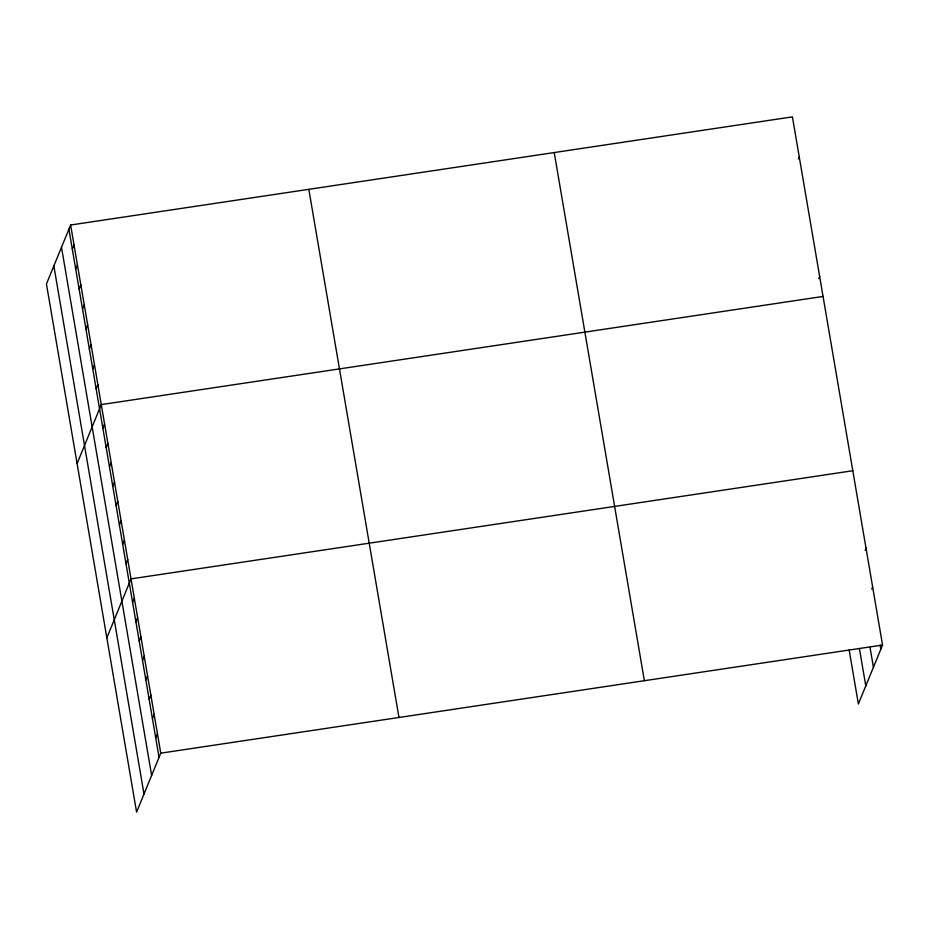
<?xml version="1.0" encoding="UTF-8"?>
<svg xmlns="http://www.w3.org/2000/svg" width="929" height="929" viewBox="0 0 929 929"><rect width="100%" height="100%" fill="white"/><g stroke="black" fill="none" stroke-linecap="round" stroke-linejoin="round"><path stroke-width="1.39" d="M70.627 225.015L46.45 283.972L136.586 812.132L160.763 753.164L70.627 225.015L792.414 116.868L882.55 645.028L858.373 703.985L849.164 650.045M72.311 249.169L74.041 244.966M75.713 269.12L77.444 264.916M79.128 289.082L80.846 284.866M82.53 309.032L84.249 304.828M85.932 328.982L87.663 324.778M89.335 348.932L91.065 344.729M92.737 368.883L94.468 364.679M96.151 388.845L97.87 384.629M77.095 463.548L101.273 404.591L823.059 296.444M102.864 428.153L104.582 423.949M106.161 447.523L107.892 443.319M109.471 466.892L111.19 462.688M112.769 486.25L114.499 482.046M116.079 505.62L117.809 501.416M119.388 524.99L121.107 520.786M122.686 544.348L124.416 540.144M125.996 563.717L127.714 559.513M106.847 637.84L131.024 578.872L852.81 470.736M132.603 602.445L134.333 598.241M135.913 621.815L137.631 617.611M139.211 641.184L140.941 636.969M142.52 660.542L144.239 656.338M145.818 679.912L147.548 675.708M149.128 699.282L150.858 695.066M152.437 718.64L154.156 714.436M155.735 738.009L157.465 733.805M798.359 158.882L799.219 156.78M818.797 278.595L819.657 276.494M865.166 550.305L866.025 548.203M871.774 589.032L872.633 586.931M160.763 753.164L882.55 645.028M880.111 645.086L880.82 649.232M870.113 647.931L873.411 667.301M859.406 648.57L865.782 685.916M554.23 152.553L644.366 680.713M308.823 189.33L398.959 717.478M68.909 229.219L159.045 757.379M61.5 247.288L151.636 775.448M53.859 265.903L143.995 794.063"/></g></svg>
